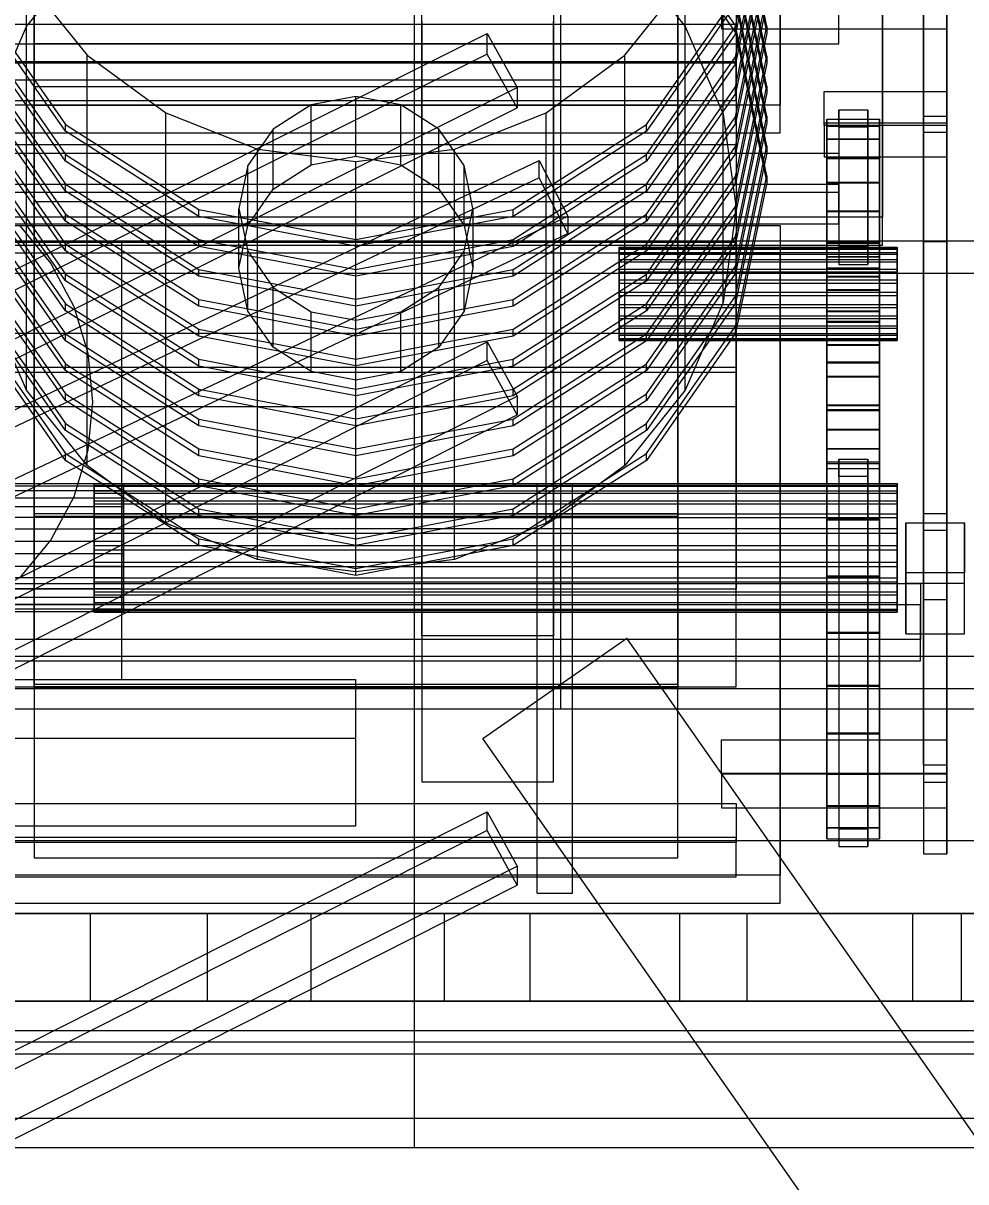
# Model space of a CAD drawing. Header units: millimetres. Extents: x -191664 to 191490, y -197311 to 10263.
# Drawn here: x 516.3 to 838.5, y -29021.7 to -28625.6 of the extents above; entities that cross this region are included whole.
import ezdxf

# ---------------------------------------------------------------- set-up
doc = ezdxf.new("R2010")
doc.units = ezdxf.units.MM
for name, color, linetype, lineweight in [('COTAS_USUARIO', 1, 'Continuous', 0), ('frontal_C01', 7, 'Continuous', 0), ('frontal_C02', 7, 'Continuous', 0), ('frontal_C03', 7, 'Continuous', 0), ('frontal_secador', 7, 'Continuous', 0), ('frontal_tolva', 7, 'Continuous', 0)]:
    doc.layers.add(name, color=color, linetype=linetype, lineweight=lineweight)
doc.dimstyles.new('PLANTA_100', dxfattribs={"dimtxt": 250, "dimasz": 150, "dimexe": 150, "dimexo": 80, "dimgap": 100, "dimtad": 1, "dimtih": 1, "dimtoh": 1, "dimdec": 1, "dimdsep": 46, "dimcen": 0.09, "dimclrd": 1, "dimclre": 1, "dimclrt": 1, "dimadec": 0, "dimazin": 0, "dimtfac": 1, "dimtdec": 4, "dimtofl": 0, "dimtmove": 0, "dimatfit": 3, "dimfxl": 1, "dimtolj": 1, "dimtzin": 0, "dimarcsym": 0})

# ---------------------------------------------------------------- blocks, each defined once
blk = doc.blocks.new('*D116')
at = {"layer": 'COTAS_USUARIO', "color": 1, "lineweight": -2, "transparency": 16777216}
for p, q in [((1200, -29000), (1200, -28850)), ((80, -29150), (1350, -29150)), ((80, -29430), (1350, -29430)), ((1200, -29580), (1200, -29730))]:
    blk.add_line(p, q, dxfattribs=at)
at = {"layer": 'COTAS_USUARIO', "color": 1, "transparency": 16777216}
for points in [[(1175, -29000), (1225, -29000), (1200, -29150)], [(1175, -29580), (1225, -29580), (1200, -29430)]]:
    blk.add_solid(points, dxfattribs=at)
at = {"layer": 'Defpoints', "color": 0, "transparency": 16777216}
for p in [(0, -29150), (0, -29430), (1200, -29430)]:
    blk.add_point(p, dxfattribs=at)

msp = doc.modelspace()

# ---------------------------------------------------------------- linework, layer by layer
at = {"layer": 'frontal_C01', "color": 139, "true_color": 0x354b57}
for p, q in [((775, -28410.25), (775, -28653.59)), ((775, -28663.06), (775, -28419.73)), ((520, -28583.15), (520, -28647.18)), ((740, -28647.18), (740, -28583.15)), ((520, -28588.45), (520, -28647.18)), ((740, -28647.18), (740, -28588.45)), ((755, -28614.74), (755, -28627.55)), ((755, -28616.18), (755, -28627.55)), ((832, -28627.55), (832, -28614.74)), ((832, -28627.55), (832, -28616.18)), ((415, -28625.95), (760, -28625.95)), ((755, -28627.55), (832, -28627.55)), ((760, -28625.95), (760, -28638.75)), ((760, -28625.95), (760, -28639.21)), ((424.86, -28754.14), (674.86, -28629.09)), ((674.86, -28636.13), (674.86, -28629.09)), ((674.86, -28629.09), (685.14, -28647.52)), ((674.86, -28636.13), (424.86, -28761.18)), ((685.14, -28654.56), (674.86, -28636.13)), ((760, -28638.75), (415, -28638.75)), ((760, -28639.21), (415, -28639.21)), ((760, -28652.02), (760, -28638.75)), ((760, -28652.02), (760, -28639.21)), ((435.14, -28772.57), (685.14, -28647.52)), ((520, -28647.18), (740, -28647.18)), ((685.14, -28647.52), (685.14, -28654.56)), ((415, -28652.02), (760, -28652.02)), ((435.14, -28779.61), (685.14, -28654.56)), ((775, -28653.59), (485, -28653.59)), ((775, -28663.06), (775, -28653.59)), ((485, -28663.06), (775, -28663.06))]:
    msp.add_line(p, q, dxfattribs=at)
at = {"layer": 'frontal_C02', "color": 147, "true_color": 0x1f7180}
for p, q in [((517.42, -28626.73), (517.42, -28486.44)), ((742.58, -28626.73), (742.58, -28486.44)), ((755.57, -28656.72), (755.57, -28516.43)), ((760, -28548.61), (760, -28688.89)), ((770.4, -28626.64), (759.71, -28575.26)), ((759.71, -28626.88), (770.4, -28575.49)), ((755.57, -28721.07), (755.57, -28580.78)), ((759.71, -28577.6), (770.4, -28628.98)), ((770.4, -28577.83), (759.71, -28629.22)), ((759.71, -28626.4), (729.28, -28582.84)), ((729.28, -28585.18), (759.71, -28628.74)), ((770.4, -28636.87), (759.71, -28585.49)), ((759.71, -28637.11), (770.4, -28585.72)), ((759.71, -28587.83), (770.4, -28639.21)), ((770.4, -28588.06), (759.71, -28639.44)), ((520, -28653.73), (520, -28595.28)), ((520, -28794.2), (520, -28595.28)), ((740, -28595.28), (740, -28653.73)), ((740, -28595.28), (740, -28794.2)), ((770.4, -28647.1), (759.71, -28595.72)), ((759.71, -28647.34), (770.4, -28595.95)), ((759.71, -28598.05), (770.4, -28649.44)), ((770.4, -28598.29), (759.71, -28649.67)), ((517.42, -28626.73), (538.08, -28600.98)), ((721.92, -28600.98), (742.58, -28626.73)), ((770.4, -28657.33), (759.71, -28605.95)), ((759.71, -28657.56), (770.4, -28606.18)), ((759.71, -28608.28), (770.4, -28659.67)), ((770.4, -28608.52), (759.71, -28659.9)), ((517.42, -28610.77), (538.08, -28636.52)), ((517.42, -28751.06), (517.42, -28610.77)), ((721.92, -28636.52), (742.58, -28610.77)), ((742.58, -28751.06), (742.58, -28610.77)), ((500.29, -28616.65), (530.72, -28660.21)), ((729.28, -28660.21), (759.71, -28616.65)), ((770.4, -28667.56), (759.71, -28616.17)), ((759.71, -28667.79), (770.4, -28616.41)), ((530.72, -28662.55), (500.29, -28618.99)), ((759.71, -28618.99), (729.28, -28662.55)), ((759.71, -28618.51), (770.4, -28669.9)), ((770.4, -28618.75), (759.71, -28670.13)), ((500.29, -28626.88), (530.72, -28670.44)), ((504.43, -28656.72), (517.42, -28626.73)), ((729.28, -28670.44), (759.71, -28626.88)), ((742.58, -28626.73), (755.57, -28656.72)), ((770.4, -28677.79), (759.71, -28626.4)), ((759.71, -28628.74), (759.71, -28626.4)), ((759.71, -28678.02), (770.4, -28626.64)), ((759.71, -28629.22), (759.71, -28626.88)), ((770.4, -28626.64), (770.4, -28628.98)), ((530.72, -28672.78), (500.29, -28629.22)), ((759.71, -28629.22), (729.28, -28672.78)), ((759.71, -28628.74), (770.4, -28680.13)), ((770.4, -28628.98), (759.71, -28680.36)), ((538.08, -28636.52), (565, -28656.27)), ((538.08, -28776.8), (538.08, -28636.52)), ((695, -28656.27), (721.92, -28636.52)), ((721.92, -28776.8), (721.92, -28636.52)), ((500.29, -28637.11), (530.72, -28680.67)), ((530.72, -28683), (500.29, -28639.44)), ((729.28, -28680.67), (759.71, -28637.11)), ((759.71, -28639.44), (729.28, -28683)), ((759.71, -28688.25), (770.4, -28636.87)), ((759.71, -28639.44), (759.71, -28637.11)), ((770.4, -28639.21), (759.71, -28690.59)), ((770.4, -28636.87), (770.4, -28639.21)), ((500.29, -28647.34), (530.72, -28690.9)), ((729.28, -28690.9), (759.71, -28647.34)), ((759.71, -28698.48), (770.4, -28647.1)), ((759.71, -28649.67), (759.71, -28647.34)), ((770.4, -28647.1), (770.4, -28649.44)), ((530.72, -28693.23), (500.29, -28649.67)), ((759.71, -28649.67), (729.28, -28693.23)), ((770.4, -28649.44), (759.71, -28700.82)), ((740, -28653.73), (520, -28653.73)), ((520, -28653.73), (520, -28852.65)), ((565, -28656.27), (596.35, -28668.69)), ((565, -28796.56), (565, -28656.27)), ((663.65, -28668.69), (695, -28656.27)), ((695, -28796.56), (695, -28656.27)), ((740, -28852.65), (740, -28653.73)), ((500.29, -28657.56), (530.72, -28701.13)), ((530.72, -28703.46), (500.29, -28659.9)), ((530.72, -28660.21), (576.27, -28689.31)), ((530.72, -28662.55), (530.72, -28660.21)), ((683.73, -28689.31), (729.28, -28660.21)), ((729.28, -28701.13), (759.71, -28657.56)), ((759.71, -28659.9), (729.28, -28703.46)), ((729.28, -28662.55), (729.28, -28660.21)), ((755.57, -28656.72), (760, -28688.89)), ((759.71, -28708.71), (770.4, -28657.33)), ((759.71, -28659.9), (759.71, -28657.56)), ((770.4, -28659.67), (759.71, -28711.05)), ((770.4, -28657.33), (770.4, -28659.67)), ((576.27, -28691.65), (530.72, -28662.55)), ((729.28, -28662.55), (683.73, -28691.65)), ((500.29, -28667.79), (530.72, -28711.35)), ((729.28, -28711.35), (759.71, -28667.79)), ((759.71, -28718.94), (770.4, -28667.56)), ((759.71, -28670.13), (759.71, -28667.79)), ((770.4, -28667.56), (770.4, -28669.9)), ((530.72, -28713.69), (500.29, -28670.13)), ((530.72, -28670.44), (576.27, -28699.54)), ((530.72, -28672.78), (530.72, -28670.44)), ((596.35, -28668.69), (630, -28672.93)), ((596.35, -28808.98), (596.35, -28668.69)), ((630, -28672.93), (663.65, -28668.69)), ((663.65, -28808.98), (663.65, -28668.69)), ((683.73, -28699.54), (729.28, -28670.44)), ((759.71, -28670.13), (729.28, -28713.69)), ((729.28, -28672.78), (729.28, -28670.44)), ((770.4, -28669.9), (759.71, -28721.28)), ((576.27, -28701.88), (530.72, -28672.78)), ((630, -28813.22), (630, -28672.93)), ((729.28, -28672.78), (683.73, -28701.88)), ((500.29, -28678.02), (530.72, -28721.58)), ((729.28, -28721.58), (759.71, -28678.02)), ((759.71, -28729.17), (770.4, -28677.79)), ((759.71, -28680.36), (759.71, -28678.02)), ((770.4, -28680.13), (759.71, -28731.51)), ((770.4, -28677.79), (770.4, -28680.13)), ((530.72, -28723.92), (500.29, -28680.36)), ((530.72, -28680.67), (576.27, -28709.77)), ((530.72, -28683), (530.72, -28680.67)), ((576.27, -28712.11), (530.72, -28683)), ((683.73, -28709.77), (729.28, -28680.67)), ((729.28, -28683), (683.73, -28712.11)), ((759.71, -28680.36), (729.28, -28723.92)), ((729.28, -28683), (729.28, -28680.67)), ((500.29, -28688.25), (530.72, -28731.81)), ((530.72, -28734.15), (500.29, -28690.59)), ((530.72, -28690.9), (576.27, -28720)), ((530.72, -28693.23), (530.72, -28690.9)), ((576.27, -28689.31), (630, -28699.53)), ((576.27, -28691.65), (576.27, -28689.31)), ((630, -28701.87), (576.27, -28691.65)), ((630, -28699.53), (683.73, -28689.31)), ((683.73, -28691.65), (630, -28701.87)), ((683.73, -28691.65), (683.73, -28689.31)), ((683.73, -28720), (729.28, -28690.9)), ((729.28, -28731.81), (759.71, -28688.25)), ((759.71, -28690.59), (729.28, -28734.15)), ((729.28, -28693.23), (729.28, -28690.9)), ((760, -28688.89), (755.57, -28721.07)), ((759.71, -28690.59), (759.71, -28688.25)), ((576.27, -28722.34), (530.72, -28693.23)), ((729.28, -28693.23), (683.73, -28722.34)), ((500.29, -28698.48), (530.72, -28742.04)), ((576.27, -28699.54), (630, -28709.76)), ((576.27, -28701.88), (576.27, -28699.54)), ((630, -28701.87), (630, -28699.53)), ((630, -28709.76), (683.73, -28699.54)), ((683.73, -28701.88), (683.73, -28699.54)), ((729.28, -28742.04), (759.71, -28698.48)), ((759.71, -28700.82), (759.71, -28698.48)), ((530.72, -28744.38), (500.29, -28700.82)), ((530.72, -28701.13), (576.27, -28730.23)), ((530.72, -28703.46), (530.72, -28701.13)), ((576.27, -28732.57), (530.72, -28703.46)), ((630, -28712.1), (576.27, -28701.88)), ((683.73, -28701.88), (630, -28712.1)), ((683.73, -28730.23), (729.28, -28701.13)), ((729.28, -28703.46), (683.73, -28732.57)), ((759.71, -28700.82), (729.28, -28744.38)), ((729.28, -28703.46), (729.28, -28701.13)), ((500.29, -28708.71), (530.72, -28752.27)), ((530.72, -28754.61), (500.29, -28711.05)), ((530.72, -28711.35), (576.27, -28740.46)), ((530.72, -28713.69), (530.72, -28711.35)), ((576.27, -28709.77), (630, -28719.99)), ((576.27, -28712.11), (576.27, -28709.77)), ((630, -28712.1), (630, -28709.76)), ((630, -28719.99), (683.73, -28709.77)), ((683.73, -28712.11), (683.73, -28709.77)), ((683.73, -28740.46), (729.28, -28711.35)), ((729.28, -28752.27), (759.71, -28708.71)), ((759.71, -28711.05), (729.28, -28754.61)), ((729.28, -28713.69), (729.28, -28711.35)), ((759.71, -28711.05), (759.71, -28708.71)), ((576.27, -28742.8), (530.72, -28713.69)), ((630, -28722.33), (576.27, -28712.11)), ((683.73, -28712.11), (630, -28722.33)), ((729.28, -28713.69), (683.73, -28742.8)), ((500.29, -28718.94), (530.72, -28762.5)), ((729.28, -28762.5), (759.71, -28718.94)), ((759.71, -28721.28), (759.71, -28718.94)), ((530.72, -28764.84), (500.29, -28721.28)), ((517.42, -28751.06), (504.43, -28721.07)), ((530.72, -28721.58), (576.27, -28750.69)), ((530.72, -28723.92), (530.72, -28721.58)), ((576.27, -28720), (630, -28730.22)), ((576.27, -28722.34), (576.27, -28720)), ((630, -28732.56), (576.27, -28722.34)), ((630, -28722.33), (630, -28719.99)), ((630, -28730.22), (683.73, -28720)), ((683.73, -28722.34), (630, -28732.56)), ((683.73, -28722.34), (683.73, -28720)), ((683.73, -28750.69), (729.28, -28721.58)), ((759.71, -28721.28), (729.28, -28764.84)), ((729.28, -28723.92), (729.28, -28721.58)), ((755.57, -28721.07), (742.58, -28751.06)), ((576.27, -28753.03), (530.72, -28723.92)), ((729.28, -28723.92), (683.73, -28753.03)), ((500.29, -28729.17), (530.72, -28772.73)), ((530.72, -28775.07), (500.29, -28731.51)), ((576.27, -28730.23), (630, -28740.45)), ((576.27, -28732.57), (576.27, -28730.23)), ((630, -28732.56), (630, -28730.22)), ((630, -28740.45), (683.73, -28730.23)), ((683.73, -28732.57), (683.73, -28730.23)), ((729.28, -28772.73), (759.71, -28729.17)), ((759.71, -28731.51), (729.28, -28775.07)), ((759.71, -28731.51), (759.71, -28729.17)), ((530.72, -28731.81), (576.27, -28760.92)), ((530.72, -28734.15), (530.72, -28731.81)), ((576.27, -28763.26), (530.72, -28734.15)), ((630, -28742.79), (576.27, -28732.57)), ((683.73, -28732.57), (630, -28742.79)), ((683.73, -28760.92), (729.28, -28731.81)), ((729.28, -28734.15), (683.73, -28763.26)), ((729.28, -28734.15), (729.28, -28731.81)), ((530.72, -28742.04), (576.27, -28771.15)), ((530.72, -28744.38), (530.72, -28742.04)), ((576.27, -28740.46), (630, -28750.68)), ((576.27, -28742.8), (576.27, -28740.46)), ((630, -28753.02), (576.27, -28742.8)), ((630, -28742.79), (630, -28740.45)), ((630, -28750.68), (683.73, -28740.46)), ((683.73, -28742.8), (630, -28753.02)), ((683.73, -28742.8), (683.73, -28740.46)), ((683.73, -28771.15), (729.28, -28742.04)), ((729.28, -28744.38), (729.28, -28742.04)), ((576.27, -28773.49), (530.72, -28744.38)), ((729.28, -28744.38), (683.73, -28773.49)), ((538.08, -28776.8), (517.42, -28751.06)), ((576.27, -28750.69), (630, -28760.91)), ((576.27, -28753.03), (576.27, -28750.69)), ((630, -28753.02), (630, -28750.68)), ((630, -28760.91), (683.73, -28750.69)), ((683.73, -28753.03), (683.73, -28750.69)), ((742.58, -28751.06), (721.92, -28776.8)), ((530.72, -28752.27), (576.27, -28781.38)), ((530.72, -28754.61), (530.72, -28752.27)), ((576.27, -28783.72), (530.72, -28754.61)), ((630, -28763.25), (576.27, -28753.03)), ((683.73, -28753.03), (630, -28763.25)), ((683.73, -28781.38), (729.28, -28752.27)), ((729.28, -28754.61), (683.73, -28783.72)), ((729.28, -28754.61), (729.28, -28752.27)), ((530.72, -28762.5), (576.27, -28791.61)), ((530.72, -28764.84), (530.72, -28762.5)), ((576.27, -28760.92), (630, -28771.14)), ((576.27, -28763.26), (576.27, -28760.92)), ((630, -28773.48), (576.27, -28763.26)), ((630, -28763.25), (630, -28760.91)), ((630, -28771.14), (683.73, -28760.92)), ((683.73, -28763.26), (630, -28773.48)), ((683.73, -28763.26), (683.73, -28760.92)), ((683.73, -28791.61), (729.28, -28762.5)), ((729.28, -28764.84), (729.28, -28762.5)), ((576.27, -28793.94), (530.72, -28764.84)), ((729.28, -28764.84), (683.73, -28793.94)), ((576.27, -28771.15), (630, -28781.37)), ((576.27, -28773.49), (576.27, -28771.15)), ((630, -28773.48), (630, -28771.14)), ((630, -28781.37), (683.73, -28771.15)), ((683.73, -28773.49), (683.73, -28771.15)), ((530.72, -28772.73), (576.27, -28801.84)), ((530.72, -28775.07), (530.72, -28772.73)), ((576.27, -28804.17), (530.72, -28775.07)), ((630, -28783.71), (576.27, -28773.49)), ((683.73, -28773.49), (630, -28783.71)), ((683.73, -28801.84), (729.28, -28772.73)), ((729.28, -28775.07), (683.73, -28804.17)), ((729.28, -28775.07), (729.28, -28772.73)), ((565, -28796.56), (538.08, -28776.8)), ((721.92, -28776.8), (695, -28796.56)), ((576.27, -28781.38), (630, -28791.6)), ((576.27, -28783.72), (576.27, -28781.38)), ((630, -28783.71), (630, -28781.37)), ((630, -28791.6), (683.73, -28781.38)), ((683.73, -28783.72), (683.73, -28781.38)), ((630, -28793.94), (576.27, -28783.72)), ((683.73, -28783.72), (630, -28793.94)), ((740, -28794.2), (520, -28794.2)), ((520, -28794.2), (520, -28852.65)), ((576.27, -28791.61), (630, -28801.83)), ((576.27, -28793.94), (576.27, -28791.61)), ((630, -28804.17), (576.27, -28793.94)), ((630, -28793.94), (630, -28791.6)), ((630, -28801.83), (683.73, -28791.61)), ((683.73, -28793.94), (630, -28804.17)), ((683.73, -28793.94), (683.73, -28791.61)), ((740, -28852.65), (740, -28794.2)), ((596.35, -28808.98), (565, -28796.56)), ((695, -28796.56), (663.65, -28808.98)), ((576.27, -28801.84), (630, -28812.06)), ((576.27, -28804.17), (576.27, -28801.84)), ((630, -28804.17), (630, -28801.83)), ((630, -28812.06), (683.73, -28801.84)), ((683.73, -28804.17), (683.73, -28801.84)), ((630, -28814.39), (576.27, -28804.17)), ((683.73, -28804.17), (630, -28814.39)), ((630, -28813.22), (596.35, -28808.98)), ((663.65, -28808.98), (630, -28813.22)), ((630, -28814.39), (630, -28812.06)), ((520, -28852.65), (740, -28852.65))]:
    msp.add_line(p, q, dxfattribs=at)
at = {"layer": 'frontal_C02', "color": 33, "true_color": 0xb6a256}
for p, q in [((824, -28822.73), (824, -28613.51)), ((824, -28613.51), (824, -28700.33)), ((832, -28613.51), (832, -28822.73)), ((832, -28700.33), (832, -28613.51)), ((832, -28700.33), (824, -28700.33)), ((824, -28700.33), (824, -28909.54)), ((832, -28909.54), (832, -28700.33)), ((832, -28822.73), (824, -28822.73)), ((824, -28822.73), (824, -28909.54)), ((832, -28822.73), (832, -28909.54)), ((824, -28909.54), (832, -28909.54))]:
    msp.add_line(p, q, dxfattribs=at)
at = {"layer": 'frontal_C02', "color": 43, "true_color": 0xd6b34e}
for p, q in [((630, -28650.64), (614.69, -28653.55)), ((645.31, -28653.55), (630, -28650.64)), ((630, -28671.1), (630, -28650.64)), ((614.69, -28653.55), (601.72, -28661.84)), ((614.69, -28674.01), (614.69, -28653.55)), ((658.28, -28661.84), (645.31, -28653.55)), ((645.31, -28674.01), (645.31, -28653.55)), ((601.72, -28661.84), (593.04, -28674.25)), ((601.72, -28682.3), (601.72, -28661.84)), ((666.96, -28674.25), (658.28, -28661.84)), ((658.28, -28682.3), (658.28, -28661.84)), ((614.69, -28674.01), (630, -28671.1)), ((630, -28671.1), (645.31, -28674.01)), ((593.04, -28674.25), (590, -28688.89)), ((593.04, -28694.71), (593.04, -28674.25)), ((601.72, -28682.3), (614.69, -28674.01)), ((645.31, -28674.01), (658.28, -28682.3)), ((670, -28688.89), (666.96, -28674.25)), ((666.96, -28694.71), (666.96, -28674.25)), ((593.04, -28694.71), (601.72, -28682.3)), ((658.28, -28682.3), (666.96, -28694.71)), ((590, -28688.89), (593.04, -28703.53)), ((590, -28709.35), (590, -28688.89)), ((666.96, -28703.53), (670, -28688.89)), ((670, -28688.89), (670, -28709.35)), ((590, -28709.35), (593.04, -28694.71)), ((666.96, -28694.71), (670, -28709.35)), ((593.04, -28703.53), (601.72, -28715.94)), ((593.04, -28723.99), (593.04, -28703.53)), ((658.28, -28715.94), (666.96, -28703.53)), ((666.96, -28723.99), (666.96, -28703.53)), ((593.04, -28723.99), (590, -28709.35)), ((670, -28709.35), (666.96, -28723.99)), ((601.72, -28715.94), (614.69, -28724.23)), ((601.72, -28736.4), (601.72, -28715.94)), ((645.31, -28724.23), (658.28, -28715.94)), ((658.28, -28736.4), (658.28, -28715.94)), ((601.72, -28736.4), (593.04, -28723.99)), ((614.69, -28724.23), (630, -28727.15)), ((614.69, -28744.69), (614.69, -28724.23)), ((630, -28727.15), (645.31, -28724.23)), ((630, -28747.61), (630, -28727.15)), ((645.31, -28744.69), (645.31, -28724.23)), ((666.96, -28723.99), (658.28, -28736.4)), ((614.69, -28744.69), (601.72, -28736.4)), ((658.28, -28736.4), (645.31, -28744.69)), ((630, -28747.61), (614.69, -28744.69)), ((645.31, -28744.69), (630, -28747.61))]:
    msp.add_line(p, q, dxfattribs=at)
at = {"layer": 'frontal_C02', "color": 9, "true_color": 0xbac6cb}
for p, q in [((795, -28661.18), (795, -28655.19)), ((795, -28655.19), (805, -28655.19)), ((795, -28655.19), (795, -28702.05)), ((805, -28655.19), (805, -28661.18)), ((805, -28702.05), (805, -28655.19)), ((791, -28658.42), (791, -28658.4)), ((791, -28658.4), (791, -28660.67)), ((791, -28658.4), (809, -28658.4)), ((791, -28660.74), (791, -28658.42)), ((791, -28658.42), (809, -28658.42)), ((809, -28660.67), (809, -28658.4)), ((809, -28658.4), (809, -28658.42)), ((809, -28658.42), (809, -28660.74)), ((791, -28660.67), (791, -28665.15)), ((791, -28660.67), (809, -28660.67)), ((791, -28665.26), (791, -28660.74)), ((791, -28660.74), (809, -28660.74)), ((805, -28661.18), (795, -28661.18)), ((795, -28661.18), (795, -28708.05)), ((805, -28661.18), (805, -28708.05)), ((809, -28665.15), (809, -28660.67)), ((809, -28660.74), (809, -28665.26)), ((791, -28665.15), (791, -28671.66)), ((791, -28665.15), (809, -28665.15)), ((791, -28671.82), (791, -28665.26)), ((791, -28665.26), (809, -28665.26)), ((809, -28671.66), (809, -28665.15)), ((809, -28665.26), (809, -28671.82)), ((791, -28671.66), (791, -28679.96)), ((791, -28671.66), (809, -28671.66)), ((791, -28680.15), (791, -28671.82)), ((791, -28671.82), (809, -28671.82)), ((809, -28679.96), (809, -28671.66)), ((809, -28671.82), (809, -28680.15)), ((791, -28679.96), (791, -28689.73)), ((791, -28679.96), (809, -28679.96)), ((809, -28689.73), (809, -28679.96)), ((791, -28689.95), (791, -28680.15)), ((791, -28680.15), (809, -28680.15)), ((809, -28680.15), (809, -28689.95)), ((791, -28689.73), (791, -28700.58)), ((791, -28689.73), (809, -28689.73)), ((791, -28700.82), (791, -28689.95)), ((791, -28689.95), (809, -28689.95)), ((809, -28700.58), (809, -28689.73)), ((809, -28689.95), (809, -28700.82)), ((720, -28702.82), (720, -28702.13)), ((720, -28702.13), (720, -28702.53)), ((720, -28702.13), (815, -28702.13)), ((720, -28702.53), (720, -28703.99)), ((720, -28702.53), (815, -28702.53)), ((720, -28704.55), (720, -28702.82)), ((720, -28702.82), (815, -28702.82)), ((791, -28700.58), (791, -28712.12)), ((809, -28700.58), (791, -28700.58)), ((791, -28712.36), (791, -28700.82)), ((791, -28700.82), (809, -28700.82)), ((805, -28702.05), (795, -28702.05)), ((795, -28702.05), (795, -28708.05)), ((805, -28708.05), (805, -28702.05)), ((809, -28712.12), (809, -28700.58)), ((809, -28700.82), (809, -28712.36)), ((815, -28702.53), (815, -28702.13)), ((815, -28702.13), (815, -28702.82)), ((815, -28703.99), (815, -28702.53)), ((815, -28702.82), (815, -28704.55)), ((720, -28703.99), (720, -28706.42)), ((720, -28703.99), (815, -28703.99)), ((720, -28707.21), (720, -28704.55)), ((720, -28704.55), (815, -28704.55)), ((720, -28706.42), (720, -28709.64)), ((720, -28706.42), (815, -28706.42)), ((720, -28710.61), (720, -28707.21)), ((720, -28707.21), (815, -28707.21)), ((791, -28705.44), (791, -28705.4)), ((791, -28705.4), (791, -28709.19)), ((791, -28705.4), (809, -28705.4)), ((791, -28709.31), (791, -28705.44)), ((791, -28705.44), (809, -28705.44)), ((809, -28709.19), (809, -28705.4)), ((809, -28705.4), (809, -28705.44)), ((809, -28705.44), (809, -28709.31)), ((815, -28706.42), (815, -28703.99)), ((815, -28704.55), (815, -28707.21)), ((815, -28709.64), (815, -28706.42)), ((815, -28707.21), (815, -28710.61)), ((720, -28709.64), (720, -28713.44)), ((720, -28709.64), (815, -28709.64)), ((720, -28714.52), (720, -28710.61)), ((720, -28710.61), (815, -28710.61)), ((791, -28709.19), (791, -28716.65)), ((791, -28709.19), (809, -28709.19)), ((791, -28716.84), (791, -28709.31)), ((791, -28709.31), (809, -28709.31)), ((795, -28708.05), (805, -28708.05)), ((809, -28716.65), (809, -28709.19)), ((809, -28709.31), (809, -28716.84)), ((815, -28713.44), (815, -28709.64)), ((815, -28710.61), (815, -28714.52)), ((720, -28713.44), (720, -28717.56)), ((815, -28713.44), (720, -28713.44)), ((720, -28718.68), (720, -28714.52)), ((720, -28714.52), (815, -28714.52)), ((791, -28712.12), (791, -28723.88)), ((791, -28712.12), (809, -28712.12)), ((791, -28724.12), (791, -28712.36)), ((791, -28712.36), (809, -28712.36)), ((809, -28723.88), (809, -28712.12)), ((809, -28712.36), (809, -28724.12)), ((815, -28717.56), (815, -28713.44)), ((815, -28714.52), (815, -28718.68)), ((720, -28717.56), (720, -28721.72)), ((720, -28717.56), (815, -28717.56)), ((720, -28722.8), (720, -28718.68)), ((720, -28718.68), (815, -28718.68)), ((791, -28716.65), (791, -28727.51)), ((791, -28716.65), (809, -28716.65)), ((791, -28727.77), (791, -28716.84)), ((791, -28716.84), (809, -28716.84)), ((809, -28727.51), (809, -28716.65)), ((809, -28716.84), (809, -28727.77)), ((815, -28721.72), (815, -28717.56)), ((815, -28718.68), (815, -28722.8)), ((720, -28721.72), (720, -28725.63)), ((720, -28721.72), (815, -28721.72)), ((720, -28726.6), (720, -28722.8)), ((720, -28722.8), (815, -28722.8)), ((815, -28725.63), (815, -28721.72)), ((815, -28722.8), (815, -28726.6)), ((720, -28725.63), (720, -28729.03)), ((720, -28725.63), (815, -28725.63)), ((720, -28729.82), (720, -28726.6)), ((720, -28726.6), (815, -28726.6)), ((791, -28723.88), (791, -28735.42)), ((791, -28723.88), (809, -28723.88)), ((791, -28735.66), (791, -28724.12)), ((791, -28724.12), (809, -28724.12)), ((791, -28727.51), (791, -28741.34)), ((791, -28727.51), (809, -28727.51)), ((809, -28735.42), (809, -28723.88)), ((809, -28724.12), (809, -28735.66)), ((809, -28741.34), (809, -28727.51)), ((815, -28729.03), (815, -28725.63)), ((815, -28726.6), (815, -28729.82)), ((720, -28729.03), (720, -28731.69)), ((720, -28729.03), (815, -28729.03)), ((720, -28732.25), (720, -28729.82)), ((720, -28729.82), (815, -28729.82)), ((791, -28741.66), (791, -28727.77)), ((791, -28727.77), (809, -28727.77)), ((809, -28727.77), (809, -28741.66)), ((815, -28731.69), (815, -28729.03)), ((815, -28729.82), (815, -28732.25)), ((720, -28731.69), (720, -28733.42)), ((720, -28731.69), (815, -28731.69)), ((720, -28733.71), (720, -28732.25)), ((720, -28732.25), (815, -28732.25)), ((720, -28733.42), (720, -28734.11)), ((720, -28733.42), (815, -28733.42)), ((720, -28734.11), (720, -28733.71)), ((720, -28733.71), (815, -28733.71)), ((720, -28734.11), (815, -28734.11)), ((791, -28735.42), (791, -28746.29)), ((791, -28735.42), (809, -28735.42)), ((809, -28746.29), (809, -28735.42)), ((815, -28733.42), (815, -28731.69)), ((815, -28732.25), (815, -28733.71)), ((815, -28734.11), (815, -28733.42)), ((815, -28733.71), (815, -28734.11)), ((791, -28746.51), (791, -28735.66)), ((791, -28735.66), (809, -28735.66)), ((809, -28735.66), (809, -28746.51)), ((791, -28741.34), (791, -28757.62)), ((791, -28741.34), (809, -28741.34)), ((791, -28757.98), (791, -28741.66)), ((791, -28741.66), (809, -28741.66)), ((809, -28757.62), (809, -28741.34)), ((809, -28741.66), (809, -28757.98)), ((791, -28746.29), (791, -28756.09)), ((791, -28746.29), (809, -28746.29)), ((791, -28756.28), (791, -28746.51)), ((791, -28746.51), (809, -28746.51)), ((809, -28756.09), (809, -28746.29)), ((809, -28746.51), (809, -28756.28)), ((791, -28756.09), (791, -28764.42)), ((791, -28756.09), (809, -28756.09)), ((791, -28764.58), (791, -28756.28)), ((791, -28756.28), (809, -28756.28)), ((791, -28757.62), (791, -28775.71)), ((791, -28757.62), (809, -28757.62)), ((791, -28776.11), (791, -28757.98)), ((791, -28757.98), (809, -28757.98)), ((809, -28764.42), (809, -28756.09)), ((809, -28756.28), (809, -28764.58)), ((809, -28775.71), (809, -28757.62)), ((809, -28757.98), (809, -28776.11)), ((791, -28764.42), (791, -28770.98)), ((791, -28764.42), (809, -28764.42)), ((791, -28771.09), (791, -28764.58)), ((791, -28764.58), (809, -28764.58)), ((809, -28770.98), (809, -28764.42)), ((809, -28764.58), (809, -28771.09)), ((791, -28770.98), (791, -28775.5)), ((791, -28770.98), (809, -28770.98)), ((791, -28775.57), (791, -28771.09)), ((791, -28771.09), (809, -28771.09)), ((809, -28775.5), (809, -28770.98)), ((809, -28771.09), (809, -28775.57)), ((795, -28780.62), (795, -28774.66)), ((795, -28774.66), (805, -28774.66)), ((795, -28774.66), (795, -28901.16)), ((805, -28774.66), (805, -28780.62)), ((805, -28901.16), (805, -28774.66)), ((791, -28775.5), (791, -28777.82)), ((791, -28775.5), (809, -28775.5)), ((791, -28777.84), (791, -28775.57)), ((791, -28775.57), (809, -28775.57)), ((791, -28775.71), (791, -28794.93)), ((809, -28775.71), (791, -28775.71)), ((791, -28795.34), (791, -28776.11)), ((791, -28776.11), (809, -28776.11)), ((791, -28777.82), (791, -28777.84)), ((791, -28777.82), (809, -28777.82)), ((791, -28777.84), (809, -28777.84)), ((809, -28777.82), (809, -28775.5)), ((809, -28775.57), (809, -28777.84)), ((809, -28794.93), (809, -28775.71)), ((809, -28776.11), (809, -28795.34)), ((809, -28777.84), (809, -28777.82)), ((540.5, -28783.9), (540.5, -28782.95)), ((540.5, -28782.95), (540.5, -28783.5)), ((540.5, -28782.95), (815, -28782.95)), ((805, -28780.62), (795, -28780.62)), ((795, -28780.62), (795, -28907.12)), ((805, -28780.62), (805, -28907.12)), ((815, -28783.5), (815, -28782.95)), ((815, -28782.95), (815, -28783.9)), ((540.5, -28783.5), (540.5, -28785.52)), ((540.5, -28783.5), (815, -28783.5)), ((540.5, -28786.28), (540.5, -28783.9)), ((540.5, -28783.9), (815, -28783.9)), ((540.5, -28785.52), (540.5, -28788.85)), ((540.5, -28785.52), (815, -28785.52)), ((540.5, -28789.93), (540.5, -28786.28)), ((540.5, -28786.28), (815, -28786.28)), ((815, -28785.52), (815, -28783.5)), ((815, -28783.9), (815, -28786.28)), ((815, -28788.85), (815, -28785.52)), ((815, -28786.28), (815, -28789.93)), ((540.5, -28788.85), (540.5, -28793.28)), ((540.5, -28788.85), (815, -28788.85)), ((540.5, -28794.61), (540.5, -28789.93)), ((540.5, -28789.93), (815, -28789.93)), ((815, -28793.28), (815, -28788.85)), ((815, -28789.93), (815, -28794.61)), ((540.5, -28793.28), (540.5, -28798.51)), ((540.5, -28793.28), (815, -28793.28)), ((540.5, -28799.99), (540.5, -28794.61)), ((540.5, -28794.61), (815, -28794.61)), ((791, -28794.93), (791, -28814.53)), ((791, -28794.93), (809, -28794.93)), ((809, -28814.53), (809, -28794.93)), ((815, -28798.51), (815, -28793.28)), ((815, -28794.61), (815, -28799.99)), ((540.5, -28798.51), (540.5, -28804.17)), ((815, -28798.51), (540.5, -28798.51)), ((791, -28814.95), (791, -28795.34)), ((791, -28795.34), (809, -28795.34)), ((809, -28795.34), (809, -28814.95)), ((815, -28804.17), (815, -28798.51)), ((540.5, -28805.7), (540.5, -28799.99)), ((540.5, -28799.99), (815, -28799.99)), ((815, -28799.99), (815, -28805.7)), ((540.5, -28804.17), (540.5, -28809.89)), ((540.5, -28804.17), (815, -28804.17)), ((540.5, -28811.37), (540.5, -28805.7)), ((540.5, -28805.7), (815, -28805.7)), ((815, -28809.89), (815, -28804.17)), ((815, -28805.7), (815, -28811.37)), ((540.5, -28809.89), (540.5, -28815.27)), ((540.5, -28809.89), (815, -28809.89)), ((815, -28815.27), (815, -28809.89)), ((540.5, -28816.6), (540.5, -28811.37)), ((540.5, -28811.37), (815, -28811.37)), ((791, -28814.53), (791, -28833.77)), ((791, -28814.53), (809, -28814.53)), ((809, -28833.77), (809, -28814.53)), ((815, -28811.37), (815, -28816.6)), ((540.5, -28815.27), (540.5, -28819.95)), ((540.5, -28815.27), (815, -28815.27)), ((540.5, -28821.03), (540.5, -28816.6)), ((540.5, -28816.6), (815, -28816.6)), ((791, -28834.17), (791, -28814.95)), ((791, -28814.95), (809, -28814.95)), ((809, -28814.95), (809, -28834.17)), ((815, -28819.95), (815, -28815.27)), ((815, -28816.6), (815, -28821.03)), ((540.5, -28819.95), (540.5, -28823.6)), ((540.5, -28819.95), (815, -28819.95)), ((540.5, -28824.36), (540.5, -28821.03)), ((540.5, -28821.03), (815, -28821.03)), ((815, -28823.6), (815, -28819.95)), ((815, -28821.03), (815, -28824.36)), ((540.5, -28823.6), (540.5, -28825.98)), ((540.5, -28823.6), (815, -28823.6)), ((540.5, -28826.37), (540.5, -28824.36)), ((540.5, -28824.36), (815, -28824.36)), ((540.5, -28825.98), (540.5, -28826.93)), ((540.5, -28825.98), (815, -28825.98)), ((540.5, -28826.93), (540.5, -28826.37)), ((540.5, -28826.37), (815, -28826.37)), ((815, -28825.98), (815, -28823.6)), ((815, -28824.36), (815, -28826.37)), ((815, -28826.93), (815, -28825.98)), ((815, -28826.37), (815, -28826.93)), ((540.5, -28826.93), (815, -28826.93)), ((791, -28833.77), (791, -28851.9)), ((791, -28833.77), (809, -28833.77)), ((791, -28852.26), (791, -28834.17)), ((791, -28834.17), (809, -28834.17)), ((809, -28851.9), (809, -28833.77)), ((809, -28834.17), (809, -28852.26)), ((791, -28851.9), (791, -28868.22)), ((791, -28851.9), (809, -28851.9)), ((791, -28868.54), (791, -28852.26)), ((791, -28852.26), (809, -28852.26)), ((809, -28868.22), (809, -28851.9)), ((809, -28852.26), (809, -28868.54)), ((791, -28868.22), (791, -28882.11)), ((791, -28868.22), (809, -28868.22)), ((791, -28882.37), (791, -28868.54)), ((791, -28868.54), (809, -28868.54)), ((809, -28882.11), (809, -28868.22)), ((809, -28868.54), (809, -28882.37)), ((791, -28882.11), (791, -28893.03)), ((791, -28882.11), (809, -28882.11)), ((809, -28893.03), (809, -28882.11)), ((791, -28893.23), (791, -28882.37)), ((791, -28882.37), (809, -28882.37)), ((809, -28882.37), (809, -28893.23)), ((791, -28893.03), (791, -28900.57)), ((791, -28893.03), (809, -28893.03)), ((791, -28900.69), (791, -28893.23)), ((791, -28893.23), (809, -28893.23)), ((809, -28900.57), (809, -28893.03)), ((809, -28893.23), (809, -28900.69)), ((791, -28900.57), (791, -28904.44)), ((791, -28900.57), (809, -28900.57)), ((791, -28904.48), (791, -28900.69)), ((791, -28900.69), (809, -28900.69)), ((805, -28901.16), (795, -28901.16)), ((795, -28901.16), (795, -28907.12)), ((805, -28907.12), (805, -28901.16)), ((809, -28904.44), (809, -28900.57)), ((809, -28900.69), (809, -28904.48)), ((791, -28904.44), (791, -28904.48)), ((791, -28904.44), (809, -28904.44)), ((791, -28904.48), (809, -28904.48)), ((809, -28904.48), (809, -28904.44)), ((795, -28907.12), (805, -28907.12))]:
    msp.add_line(p, q, dxfattribs=at)
at = {"layer": 'frontal_C02', "color": 139, "true_color": 0x354b57}
for p, q in [((500, -28667.08), (760, -28667.08)), ((760, -28667.08), (760, -28819.06)), ((760, -28667.08), (760, -28700.56)), ((485, -28694.71), (775, -28694.71)), ((775, -28694.71), (775, -28916.83)), ((775, -28694.71), (775, -28704.27)), ((760, -28700.56), (500, -28700.56)), ((760, -28852.53), (760, -28700.56)), ((775, -28704.27), (485, -28704.27)), ((775, -28926.4), (775, -28704.27)), ((415, -28731.59), (760, -28731.59)), ((760, -28731.59), (760, -28743.28)), ((760, -28731.59), (760, -28744.98)), ((424.86, -28860.72), (674.86, -28734.48)), ((674.86, -28740.91), (674.86, -28734.48)), ((674.86, -28734.48), (685.14, -28753.08)), ((760, -28743.28), (415, -28743.28)), ((674.86, -28740.91), (424.86, -28867.15)), ((685.14, -28759.51), (674.86, -28740.91)), ((760, -28756.67), (760, -28743.28)), ((760, -28744.98), (415, -28744.98)), ((760, -28756.67), (760, -28744.98)), ((435.14, -28879.32), (685.14, -28753.08)), ((685.14, -28753.08), (685.14, -28759.51)), ((415, -28756.67), (760, -28756.67)), ((435.14, -28885.75), (685.14, -28759.51)), ((520, -28851.69), (520, -28793.24)), ((520, -28793.24), (740, -28793.24)), ((520, -28852.53), (520, -28793.24)), ((740, -28793.24), (740, -28851.69)), ((740, -28793.24), (740, -28852.53)), ((824, -28799.06), (824, -28793.22)), ((824, -28793.22), (832, -28793.22)), ((824, -28879.29), (824, -28793.22)), ((832, -28793.22), (832, -28799.06)), ((832, -28793.22), (832, -28879.29)), ((818, -28796.37), (838, -28796.37)), ((818, -28813.51), (818, -28796.37)), ((818, -28796.37), (818, -28817.17)), ((838, -28796.37), (838, -28813.51)), ((838, -28817.17), (838, -28796.37)), ((832, -28799.06), (824, -28799.06)), ((824, -28799.06), (824, -28885.13)), ((832, -28885.13), (832, -28799.06)), ((838, -28813.51), (818, -28813.51)), ((818, -28834.31), (818, -28813.51)), ((838, -28834.31), (838, -28813.51)), ((420, -28817.16), (823, -28817.16)), ((818, -28817.17), (818, -28834.31)), ((838, -28817.17), (818, -28817.17)), ((823, -28817.16), (823, -28824.46)), ((823, -28817.16), (823, -28836.28)), ((838, -28834.31), (838, -28817.17)), ((760, -28819.06), (500, -28819.06)), ((760, -28852.53), (760, -28819.06)), ((823, -28824.46), (420, -28824.46)), ((823, -28843.59), (823, -28824.46)), ((818, -28834.31), (838, -28834.31)), ((823, -28836.28), (420, -28836.28)), ((823, -28843.59), (823, -28836.28)), ((420, -28843.59), (823, -28843.59)), ((500, -28852.53), (760, -28852.53)), ((740, -28851.69), (520, -28851.69)), ((520, -28851.69), (520, -28910.99)), ((740, -28852.53), (520, -28852.53)), ((520, -28852.53), (520, -28910.99)), ((740, -28910.99), (740, -28851.69)), ((740, -28910.99), (740, -28852.53)), ((755, -28882.32), (755, -28870.63)), ((755, -28870.63), (832, -28870.63)), ((755, -28882.1), (755, -28870.63)), ((832, -28870.63), (832, -28882.32)), ((832, -28870.63), (832, -28882.1)), ((832, -28882.1), (755, -28882.1)), ((755, -28882.1), (755, -28893.8)), ((832, -28879.29), (824, -28879.29)), ((824, -28879.29), (824, -28885.13)), ((832, -28885.13), (832, -28879.29)), ((832, -28893.8), (832, -28882.1)), ((832, -28882.32), (755, -28882.32)), ((755, -28882.32), (755, -28893.8)), ((824, -28885.13), (832, -28885.13)), ((832, -28893.8), (832, -28882.32)), ((415, -28892.33), (760, -28892.33)), ((755, -28893.8), (832, -28893.8)), ((760, -28892.33), (760, -28904.02)), ((760, -28892.33), (760, -28905.72)), ((424.86, -29021.46), (674.86, -28895.23)), ((674.86, -28901.65), (674.86, -28895.23)), ((674.86, -28895.23), (685.14, -28913.83)), ((674.86, -28901.65), (424.86, -29027.89)), ((685.14, -28920.26), (674.86, -28901.65)), ((760, -28904.02), (415, -28904.02)), ((760, -28905.72), (415, -28905.72)), ((760, -28917.41), (760, -28904.02)), ((760, -28917.41), (760, -28905.72)), ((435.14, -29040.07), (685.14, -28913.83)), ((520, -28910.99), (740, -28910.99)), ((685.14, -28913.83), (685.14, -28920.26)), ((415, -28917.41), (760, -28917.41)), ((775, -28916.83), (485, -28916.83)), ((775, -28926.4), (775, -28916.83)), ((435.14, -29046.5), (685.14, -28920.26)), ((485, -28926.4), (775, -28926.4))]:
    msp.add_line(p, q, dxfattribs=at)
at = {"layer": 'frontal_C02', "color": 9, "true_color": 0xb8c2c5}
for p, q in [((550.5, -28783.04), (450.5, -28783.04)), ((550.5, -28783.9), (550.5, -28783.04)), ((550.5, -28783.04), (550.5, -28785.52)), ((550.5, -28783.9), (450.5, -28783.9)), ((550.5, -28785.52), (450.5, -28785.52)), ((550.5, -28787.96), (550.5, -28783.9)), ((550.5, -28785.52), (550.5, -28790.95)), ((550.5, -28787.96), (450.5, -28787.96)), ((550.5, -28790.95), (450.5, -28790.95)), ((550.5, -28794.61), (550.5, -28787.96)), ((550.5, -28790.95), (550.5, -28798.51)), ((550.5, -28794.61), (450.5, -28794.61)), ((550.5, -28802.83), (550.5, -28794.61)), ((450.5, -28798.51), (550.5, -28798.51)), ((550.5, -28798.51), (550.5, -28807.05)), ((550.5, -28802.83), (450.5, -28802.83)), ((550.5, -28811.37), (550.5, -28802.83)), ((550.5, -28807.05), (450.5, -28807.05)), ((550.5, -28807.05), (550.5, -28815.27)), ((550.5, -28811.37), (450.5, -28811.37)), ((550.5, -28818.93), (550.5, -28811.37)), ((550.5, -28815.27), (450.5, -28815.27)), ((550.5, -28815.27), (550.5, -28821.92)), ((550.5, -28818.93), (450.5, -28818.93)), ((550.5, -28821.92), (450.5, -28821.92)), ((550.5, -28824.36), (550.5, -28818.93)), ((550.5, -28821.92), (550.5, -28825.98)), ((550.5, -28824.36), (450.5, -28824.36)), ((550.5, -28825.98), (450.5, -28825.98)), ((550.5, -28826.84), (550.5, -28824.36)), ((550.5, -28825.98), (550.5, -28826.84)), ((550.5, -28826.84), (450.5, -28826.84))]:
    msp.add_line(p, q, dxfattribs=at)
at = {"layer": 'frontal_C03', "color": 139, "true_color": 0x354b57}
for p, q in [((810, -28441.44), (810, -28691.89)), ((795, -28632.64), (795, -28446.82)), ((810, -28701.52), (810, -28451.07)), ((824, -28657.46), (824, -28537.08)), ((832, -28537.08), (832, -28657.46)), ((824, -28542.47), (824, -28662.85)), ((832, -28662.85), (832, -28542.47)), ((520, -28632.64), (520, -28566.19)), ((740, -28566.19), (740, -28632.64)), ((795, -28632.64), (795, -28598.94)), ((520, -28620.06), (520, -28686.51)), ((740, -28686.51), (740, -28620.06)), ((465, -28632.64), (795, -28632.64)), ((740, -28632.64), (520, -28632.64)), ((520, -28632.64), (520, -28686.51)), ((740, -28686.51), (740, -28632.64)), ((790, -28659.76), (790, -28648.99)), ((790, -28648.99), (832, -28648.99)), ((790, -28660.55), (790, -28648.99)), ((832, -28648.99), (832, -28659.76)), ((832, -28648.99), (832, -28660.55)), ((832, -28659.76), (790, -28659.76)), ((790, -28659.76), (790, -28671.32)), ((832, -28657.46), (824, -28657.46)), ((824, -28657.46), (824, -28662.85)), ((832, -28662.85), (832, -28657.46)), ((832, -28671.32), (832, -28659.76)), ((832, -28660.55), (790, -28660.55)), ((790, -28660.55), (790, -28671.32)), ((824, -28662.85), (832, -28662.85)), ((832, -28671.32), (832, -28660.55)), ((415, -28669.97), (795, -28669.97)), ((790, -28671.32), (832, -28671.32)), ((795, -28669.97), (795, -28680.75)), ((795, -28669.97), (795, -28683.46)), ((425.13, -28799.65), (692.63, -28672.53)), ((692.63, -28678.45), (692.63, -28672.53)), ((692.63, -28672.53), (702.37, -28691.53)), ((692.63, -28678.45), (425.13, -28805.58)), ((702.37, -28697.45), (692.63, -28678.45)), ((795, -28680.75), (415, -28680.75)), ((795, -28683.46), (415, -28683.46)), ((795, -28694.23), (795, -28680.75)), ((795, -28694.23), (795, -28683.46)), ((520, -28686.51), (740, -28686.51)), ((434.87, -28818.65), (702.37, -28691.53)), ((810, -28691.89), (450, -28691.89)), ((702.37, -28691.53), (702.37, -28697.45)), ((810, -28701.52), (810, -28691.89)), ((415, -28694.23), (795, -28694.23)), ((434.87, -28824.58), (702.37, -28697.45)), ((450, -28701.52), (810, -28701.52))]:
    msp.add_line(p, q, dxfattribs=at)
at = {"layer": 'frontal_secador', "color": 253, "true_color": 0xa6b3ba}
for p, q in [((650, -28860), (650, -28380)), ((700, -28860), (700, -28380)), ((650, -28860), (650, -28560)), ((700, -28860), (700, -28560)), ((700, -28645), (700, -28605)), ((90, -28645), (700, -28645)), ((280, -28850), (630, -28850)), ((300, -28850), (630, -28850)), ((630, -28870), (630, -28850)), ((630, -28900), (630, -28850)), ((-1700, -28860), (1700, -28860)), ((650, -28860), (1700, -28860)), ((650, -29010), (650, -28860)), ((650, -28860), (700, -28860)), ((300, -28870), (630, -28870)), ((280, -28900), (630, -28900)), ((-1300, -28905), (1300, -28905)), ((-1700, -28960), (1700, -28960)), ((-1700, -29000), (1700, -29000)), ((-1700, -29010), (1700, -29010)), ((650, -29010), (1700, -29010))]:
    msp.add_line(p, q, dxfattribs=at)
at = {"layer": 'frontal_secador', "color": 8, "true_color": 0x667c87}
for p, q in [((652.5, -28835), (652.5, -28575)), ((697.5, -28575), (697.5, -28835)), ((652.5, -28625), (652.5, -28885)), ((697.5, -28885), (697.5, -28625)), ((697.5, -28835), (652.5, -28835)), ((652.5, -28835), (652.5, -28885)), ((697.5, -28885), (697.5, -28835)), ((652.5, -28885), (697.5, -28885))]:
    msp.add_line(p, q, dxfattribs=at)
at = {"layer": 'frontal_secador', "color": 157, "true_color": 0x286576}
for p, q in [((515.1, -28694.9), (525.67, -28707.78)), ((525.67, -28707.78), (533.53, -28722.47)), ((533.53, -28722.47), (538.37, -28738.42)), ((538.37, -28738.42), (540, -28755)), ((540, -28755), (538.37, -28771.58)), ((538.37, -28771.58), (533.53, -28787.53)), ((533.53, -28787.53), (525.67, -28802.22)), ((525.67, -28802.22), (515.1, -28815.1))]:
    msp.add_line(p, q, dxfattribs=at)
at = {"layer": 'frontal_secador', "color": 147, "true_color": 0x35697a}
for p, q in [((360, -28700), (550, -28700)), ((550, -28850), (550, -28700)), ((360, -28850), (550, -28850))]:
    msp.add_line(p, q, dxfattribs=at)
at = {"layer": 'frontal_secador', "color": 252, "true_color": 0x889ba4}
for p, q in [((539.27, -28930), (463.26, -28930)), ((497.61, -28930), (579.25, -28930)), ((579.25, -28930), (539.27, -28930)), ((539.27, -28960), (539.27, -28930)), ((614.73, -28930), (539.27, -28930)), ((579.25, -28960), (579.25, -28930)), ((579.25, -28930), (660.3, -28930)), ((660.3, -28930), (614.73, -28930)), ((614.73, -28960), (614.73, -28930)), ((689.56, -28930), (614.73, -28930)), ((660.3, -28960), (660.3, -28930)), ((660.3, -28930), (740.68, -28930)), ((740.68, -28930), (689.56, -28930)), ((689.56, -28960), (689.56, -28930)), ((763.68, -28930), (689.56, -28930)), ((740.68, -28960), (740.68, -28930)), ((740.68, -28930), (820.3, -28930)), ((820.3, -28930), (763.68, -28930)), ((763.68, -28960), (763.68, -28930)), ((837.02, -28930), (763.68, -28930)), ((820.3, -28960), (820.3, -28930)), ((820.3, -28930), (899.07, -28930)), ((899.07, -28930), (837.02, -28930)), ((837.02, -28960), (837.02, -28930)), ((909.5, -28930), (837.02, -28930)), ((463.26, -28960), (539.27, -28960)), ((579.25, -28960), (497.61, -28960)), ((539.27, -28960), (579.25, -28960)), ((539.27, -28960), (614.73, -28960)), ((660.3, -28960), (579.25, -28960)), ((614.73, -28960), (660.3, -28960)), ((614.73, -28960), (689.56, -28960)), ((740.68, -28960), (660.3, -28960)), ((689.56, -28960), (740.68, -28960)), ((689.56, -28960), (763.68, -28960)), ((820.3, -28960), (740.68, -28960)), ((763.68, -28960), (820.3, -28960)), ((763.68, -28960), (837.02, -28960)), ((899.07, -28960), (820.3, -28960)), ((837.02, -28960), (899.07, -28960)), ((837.02, -28960), (909.5, -28960))]:
    msp.add_line(p, q, dxfattribs=at)
at = {"layer": 'frontal_secador', "color": 253, "true_color": 0xa8b3b5}
for p, q in [((-1250, -28970), (1250, -28970)), ((1250, -28974), (-1250, -28974))]:
    msp.add_line(p, q, dxfattribs=at)
at = {"layer": 'frontal_secador', "color": 8, "true_color": 0x617680}
msp.add_line((-1250, -28978), (1250, -28978), dxfattribs=at)
at = {"layer": 'frontal_secador', "color": 9, "true_color": 0xb8c6c1}
msp.add_line((-1375, -29000), (1375, -29000), dxfattribs=at)
at = {"layer": 'frontal_tolva', "color": 156, "true_color": 0x164b78}
for p, q in [((-1821.5, -28700), (1821.5, -28700)), ((-1821.5, -28711), (1821.5, -28711)), ((692, -28783), (704, -28783)), ((692, -28923), (692, -28783)), ((704, -28923), (704, -28783)), ((673.42, -28870.19), (722.58, -28835.81)), ((1769.58, -30332.81), (722.58, -28835.81)), ((-1821.5, -28842), (1821.5, -28842)), ((-1821.5, -28853), (1821.5, -28853)), ((1720.42, -30367.19), (673.42, -28870.19)), ((692, -28923), (704, -28923))]:
    msp.add_line(p, q, dxfattribs=at)
at = {"layer": 'frontal_tolva', "color": 252, "true_color": 0x818b94}
msp.add_line((-1725, -28700), (1725, -28700), dxfattribs=at)

# ---------------------------------------------------------------- dimensions: what is measured, and where the dimension line sits
at = {"layer": 'COTAS_USUARIO'}
dim = msp.add_aligned_dim(p1=(0, -29150), p2=(0, -29430), distance=1200, dimstyle='PLANTA_100', dxfattribs=at)
dim.commit()
dim.dimension.update_dxf_attribs({"geometry": '*D116', "text_midpoint": (1200, -29290)})

doc.saveas('drawing.dxf')
